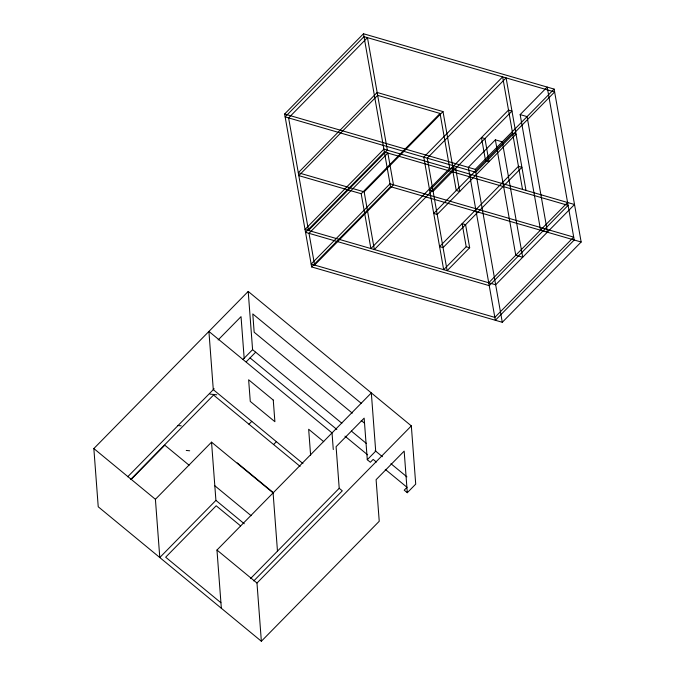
<?xml version="1.0" encoding="UTF-8"?>
<svg xmlns="http://www.w3.org/2000/svg" width="675" height="675" viewBox="0 0 675 675"><rect width="100%" height="100%" fill="white"/><g stroke="black" fill="none" stroke-linecap="round" stroke-linejoin="round"><path stroke-width="1.01" d="M284.631 114.016L363.488 33.75L554.124 89.092L581.15 242.021L502.293 322.287L311.656 266.946L284.631 114.016L475.259 169.357L554.124 89.092M407.295 492.699L404.165 451.111L376.102 479.68L379.232 521.269L261.36 641.25L98.229 506.782L93.85 448.554L248.206 291.431L411.337 425.9L415.716 484.127L407.295 492.699L404.215 490.16L407.025 487.308L385.256 469.361M361.192 193.733L440.049 113.459L377.663 95.352L298.806 175.618L361.192 193.733L370.887 248.552L449.744 168.286L440.049 113.459M218.143 339.947L241.034 316.642L244.164 358.231M364.154 191.852L443.011 111.586L377.156 92.467L298.299 172.732L364.154 191.852L374.355 249.564L453.212 169.29L443.011 111.586M311.656 266.946L390.521 186.68L363.488 33.75M127.693 476.786L214.178 388.758M242.983 359.438L252.585 349.658L248.206 291.431M130.553 479.545L213.562 395.052L300.13 466.408M246.206 361.825L255.665 352.198M131.178 479.427L164.81 445.196L189.068 465.193M495.366 139.826L515.767 255.243L522.703 257.259L502.301 141.843L495.366 139.826L468.332 167.349L495.357 320.279L574.214 240.005L547.189 87.075L520.155 114.598L540.548 230.015L547.484 232.031L527.082 116.615L520.155 114.598M211.537 442.159L215.916 500.386L159.789 557.525L155.41 499.298L211.537 442.159L273.097 492.902L277.476 551.129M248.957 424.229L251.767 421.369M525.994 190.418L506.107 77.887L427.25 158.161L447.137 270.692L469.665 247.759L465.59 224.674L462.122 223.67L466.206 246.755L443.669 269.688L423.782 157.157L502.639 76.883L522.526 189.413M273.586 444.521L276.387 441.669M221.349 608.268L216.97 550.041L371.326 392.918L375.705 451.145L367.284 459.717L370.356 462.257L373.165 459.397L376.388 462.054M488.734 282.766L567.591 202.5M250.509 578.585L339.213 488.287L336.091 446.69L364.154 418.129L367.284 459.717M253.783 580.922L342.293 490.826L339.213 488.287M261.36 641.25L256.981 583.023L411.337 425.9M209.984 394.116L216.81 394.799M177.803 425.495L181.212 425.841M186.258 450.436L189.675 450.782M390.521 186.68L581.15 242.021M466.206 246.755L469.665 247.759M361.471 403.523L252.788 313.934L254.163 332.235L352.299 413.134M361.226 420.483L364.466 423.157M252.585 349.658L341.862 423.25M351.371 431.089L366.204 443.323M375.131 450.681L382.438 456.705M390.909 463.683L406.915 476.871M250.045 357.91L336.833 429.452M344.942 436.134L367.656 454.857M323.755 441.695L308.661 429.249L310.618 455.245M302.94 463.548L213.292 389.652L208.912 331.425L332.032 432.911L333.281 449.55M237.271 462.898L273.594 492.851M214.819 485.755L251.142 515.7M215.916 500.386L244.266 523.758M240.553 525.867L216.186 505.786L165.67 557.204L220.902 602.733M93.85 448.554L155.41 499.298M216.97 550.041L256.981 583.023M475.259 169.357L502.293 322.287M363.994 36.636L285.137 116.902L475.774 172.243L554.631 91.977L363.994 36.636M367.462 37.64L288.605 117.914L308.492 230.445L387.357 150.171L367.462 37.64M383.889 149.167L305.032 229.441L495.661 284.774L574.518 204.508L383.889 149.167M384.396 152.052L305.539 232.318L489.24 285.652L568.097 205.377L384.396 152.052M387.863 153.056L309.007 233.331L314.618 265.064L393.474 184.798L387.863 153.056M390.007 183.794L311.15 264.06L494.851 317.393L573.708 237.119L390.007 183.794M508.503 110.067L429.646 190.333L433.114 191.346L511.971 111.071L508.503 110.067M512.587 133.152L433.73 213.418L437.189 214.422L516.054 134.156L512.587 133.152M518.451 166.328L439.594 246.603L443.062 247.607L521.918 167.341L518.451 166.328M484.937 138.594L481.469 137.59L485.544 160.667L489.012 161.679L484.937 138.594M455.642 168.404L452.174 167.4L456.258 190.485L459.726 191.489L455.642 168.404M273.265 400.073L248.636 379.78L250.265 401.406L274.894 421.706L273.265 400.073"/></g></svg>
